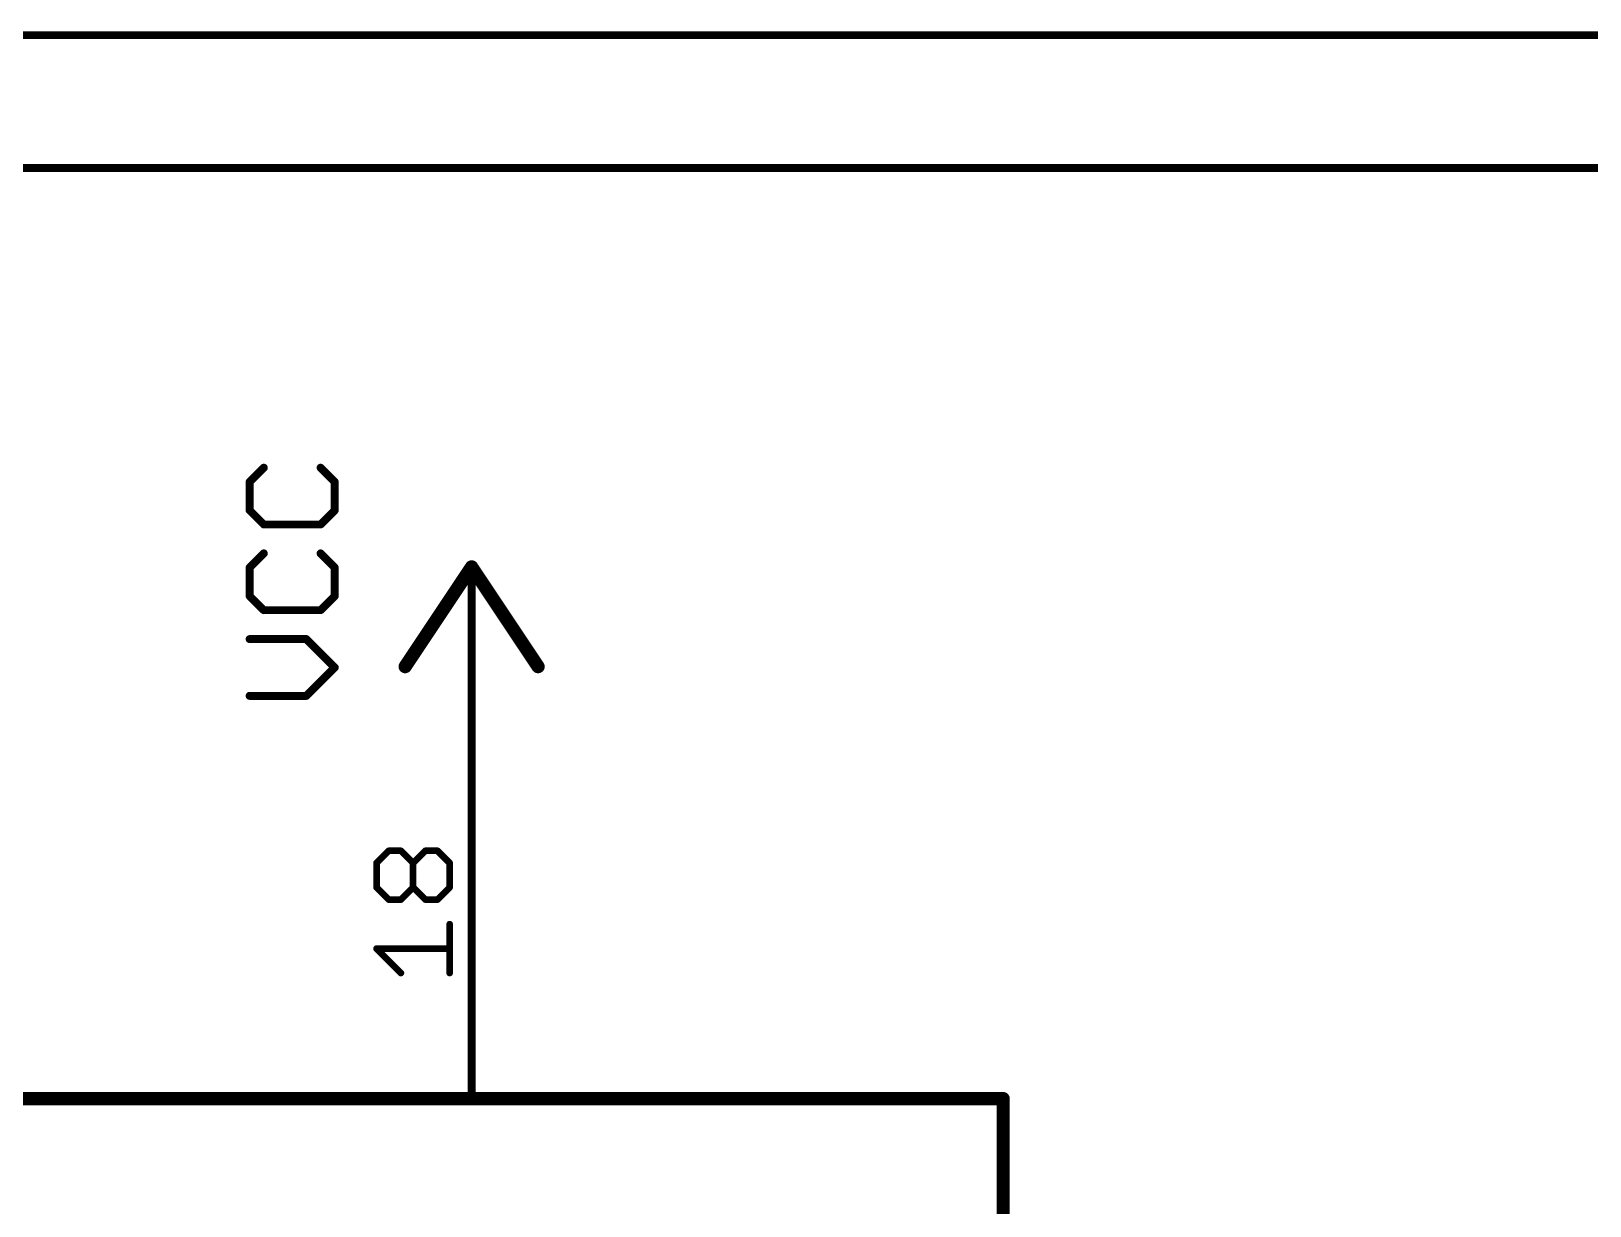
# Model space of a CAD drawing. Extents: x -48 to 226, y 23 to 111.
# Drawn here: x -18.58 to 11.21, y 74.15 to 96.6 of the extents above; entities that cross this region are included whole.
import ezdxf

# ---------------------------------------------------------------- set-up
doc = ezdxf.new("R2010")
doc.units = 0
for name, color, linetype in [('91', 94, 'CONTINUOUS'), ('94', 14, 'CONTINUOUS'), ('95', 251, 'CONTINUOUS'), ('96', 251, 'CONTINUOUS')]:
    doc.layers.add(name, color=color, linetype=linetype)

msp = doc.modelspace()

# ---------------------------------------------------------------- linework, layer by layer
at = {"layer": '91', "const_width": 0.1524}
for points in [[(12.7, 96.52), (-30.48, 96.52)], [(15.24, 93.98), (-27.94, 93.98)], [(-10.16, 83.82), (-10.16, 81.28)]]:
    msp.add_lwpolyline(points, dxfattribs=at)
at = {"layer": '91', "const_width": 0.0762}
for points in [[(-10.1219, 83.82, 1), (-10.1981, 83.82)], [(-10.1981, 81.28, 1), (-10.1219, 81.28)]]:
    msp.add_lwpolyline(points, format="xyb", dxfattribs=at)
at = {"layer": '94'}
for points, const_width in [([(-10.16, 86.36), (-11.43, 84.455)], 0.254), ([(-8.89, 84.455), (-10.16, 86.36)], 0.254), ([(-10.16, 83.82), (-10.16, 86.36)], 0.1524), ([(-10.16, 81.28), (-10.16, 76.2)], 0.1524), ([(-20.32, 76.2), (0, 76.2)], 0.254), ([(0, 76.2), (0, 43.18)], 0.254)]:
    msp.add_lwpolyline(points, dxfattribs=dict(at, const_width=const_width))
for points, const_width in [([(-10.1072, 86.3952, 1), (-10.2128, 86.3248)], 0.127), ([(-10.1072, 86.3248, 1), (-10.2128, 86.3952)], 0.127), ([(-10.1219, 86.36, 1), (-10.1981, 86.36)], 0.0762), ([(-11.4828, 84.4902, 1), (-11.3772, 84.4198)], 0.127), ([(-8.9428, 84.4198, 1), (-8.8372, 84.4902)], 0.127), ([(-10.1981, 83.82, 1), (-10.1219, 83.82)], 0.0762), ([(-10.1219, 81.28, 1), (-10.1981, 81.28)], 0.0762), ([(0.0635, 76.2, 1), (-0.0635, 76.2)], 0.127), ([(0, 76.1365, 1), (0, 76.2635)], 0.127), ([(-10.1981, 76.2, 1), (-10.1219, 76.2)], 0.0762)]:
    msp.add_lwpolyline(points, format="xyb", dxfattribs=dict(at, const_width=const_width))
at = {"layer": '95', "const_width": 0.127}
for points in [[(-11.9773, 80.7027), (-11.7443, 80.9357)], [(-11.9773, 80.2366), (-11.9773, 80.7027)], [(-11.7443, 80.9357), (-11.5112, 80.9357)], [(-11.5112, 80.9357), (-11.2782, 80.7027)], [(-11.2782, 80.7027), (-11.0452, 80.9357)], [(-11.2782, 80.2366), (-11.2782, 80.7027)], [(-11.0452, 80.9357), (-10.8121, 80.9357)], [(-10.8121, 80.9357), (-10.5791, 80.7027)], [(-10.5791, 80.7027), (-10.5791, 80.2366)], [(-11.7443, 80.0036), (-11.9773, 80.2366)], [(-11.2782, 80.2366), (-11.5112, 80.0036)], [(-11.0452, 80.0036), (-11.2782, 80.2366)], [(-10.5791, 80.2366), (-10.8121, 80.0036)], [(-11.5112, 80.0036), (-11.7443, 80.0036)], [(-10.8121, 80.0036), (-11.0452, 80.0036)], [(-10.5791, 78.6003), (-10.5791, 79.5324)], [(-11.5112, 78.6003), (-11.9773, 79.0664)], [(-11.9773, 79.0664), (-10.5791, 79.0664)]]:
    msp.add_lwpolyline(points, dxfattribs=at)
at = {"layer": '95', "const_width": 0.0635}
for points in [[(-11.9455, 80.7027, 1), (-12.009, 80.7027)], [(-11.9997, 80.7251, 1), (-11.9548, 80.6802)], [(-11.7443, 80.9675, 1), (-11.7443, 80.904)], [(-11.7218, 80.9133, 1), (-11.7667, 80.9582)], [(-11.4888, 80.9582, 1), (-11.5337, 80.9133)], [(-11.5112, 80.904, 1), (-11.5112, 80.9675)], [(-11.2464, 80.7027, 1), (-11.3099, 80.7027)], [(-11.3006, 80.7251, 1), (-11.2557, 80.6802)], [(-11.3006, 80.6802, 1), (-11.2557, 80.7251)], [(-11.0452, 80.9675, 1), (-11.0452, 80.904)], [(-11.0227, 80.9133, 1), (-11.0676, 80.9582)], [(-10.7897, 80.9582, 1), (-10.8346, 80.9133)], [(-10.8121, 80.904, 1), (-10.8121, 80.9675)], [(-10.5473, 80.7027, 1), (-10.6109, 80.7027)], [(-10.6016, 80.6802, 1), (-10.5566, 80.7251)], [(-12.009, 80.2366, 1), (-11.9455, 80.2366)], [(-11.9548, 80.2591, 1), (-11.9997, 80.2142)], [(-11.3099, 80.2366, 1), (-11.2464, 80.2366)], [(-11.2557, 80.2591, 1), (-11.3006, 80.2142)], [(-11.2557, 80.2142, 1), (-11.3006, 80.2591)], [(-10.6109, 80.2366, 1), (-10.5473, 80.2366)], [(-10.5566, 80.2142, 1), (-10.6016, 80.2591)], [(-11.7443, 80.0353, 1), (-11.7443, 79.9718)], [(-11.7667, 79.9811, 1), (-11.7218, 80.026)], [(-11.5337, 80.026, 1), (-11.4888, 79.9811)], [(-11.5112, 79.9718, 1), (-11.5112, 80.0353)], [(-11.0452, 80.0353, 1), (-11.0452, 79.9718)], [(-11.0676, 79.9811, 1), (-11.0227, 80.026)], [(-10.8346, 80.026, 1), (-10.7897, 79.9811)], [(-10.8121, 79.9718, 1), (-10.8121, 80.0353)], [(-10.5473, 79.5324, 1), (-10.6109, 79.5324)], [(-11.9773, 79.0981, 1), (-11.9773, 79.0346)], [(-11.9548, 79.0888, 1), (-11.9997, 79.0439)], [(-10.5791, 79.0346, 1), (-10.5791, 79.0981)], [(-11.5337, 78.5778, 1), (-11.4888, 78.6228)], [(-10.6109, 78.6003, 1), (-10.5473, 78.6003)]]:
    msp.add_lwpolyline(points, format="xyb", dxfattribs=at)
at = {"layer": '96', "const_width": 0.1524}
for points in [[(-14.132, 88.2552), (-14.4032, 87.984)], [(-12.7762, 87.984), (-13.0474, 88.2552)], [(-14.4032, 87.984), (-14.4032, 87.4417)], [(-12.7762, 87.4417), (-12.7762, 87.984)], [(-14.4032, 87.4417), (-14.132, 87.1705)], [(-13.0474, 87.1705), (-12.7762, 87.4417)], [(-14.132, 87.1705), (-13.0474, 87.1705)], [(-14.132, 86.618), (-14.4032, 86.3469)], [(-14.4032, 86.3469), (-14.4032, 85.8045)], [(-12.7762, 86.3469), (-13.0474, 86.618)], [(-12.7762, 85.8045), (-12.7762, 86.3469)], [(-14.4032, 85.8045), (-14.132, 85.5334)], [(-13.0474, 85.5334), (-12.7762, 85.8045)], [(-14.132, 85.5334), (-13.0474, 85.5334)], [(-13.3185, 84.9809), (-14.4032, 84.9809)], [(-12.7762, 84.4385), (-13.3185, 84.9809)], [(-13.3185, 83.8962), (-12.7762, 84.4385)], [(-14.4032, 83.8962), (-13.3185, 83.8962)]]:
    msp.add_lwpolyline(points, dxfattribs=at)
at = {"layer": '96', "const_width": 0.0762}
for points in [[(-14.1051, 88.2282, 1), (-14.159, 88.2821)], [(-13.0204, 88.2821, 1), (-13.0743, 88.2282)], [(-14.3651, 87.984, 1), (-14.4413, 87.984)], [(-14.4301, 88.0109, 1), (-14.3762, 87.9571)], [(-12.7381, 87.984, 1), (-12.8143, 87.984)], [(-12.8031, 87.9571, 1), (-12.7493, 88.0109)], [(-14.3762, 87.4686, 1), (-14.4301, 87.4147)], [(-14.4413, 87.4417, 1), (-14.3651, 87.4417)], [(-12.8143, 87.4417, 1), (-12.7381, 87.4417)], [(-12.7493, 87.4147, 1), (-12.8031, 87.4686)], [(-14.132, 87.2086, 1), (-14.132, 87.1324)], [(-14.159, 87.1436, 1), (-14.1051, 87.1975)], [(-13.0743, 87.1975, 1), (-13.0204, 87.1436)], [(-13.0474, 87.1324, 1), (-13.0474, 87.2086)], [(-14.3651, 86.3469, 1), (-14.4413, 86.3469)], [(-14.4301, 86.3738, 1), (-14.3762, 86.3199)], [(-14.1051, 86.5911, 1), (-14.159, 86.645)], [(-13.0204, 86.645, 1), (-13.0743, 86.5911)], [(-12.7381, 86.3469, 1), (-12.8143, 86.3469)], [(-12.8031, 86.3199, 1), (-12.7493, 86.3738)], [(-14.3762, 85.8315, 1), (-14.4301, 85.7776)], [(-14.4413, 85.8045, 1), (-14.3651, 85.8045)], [(-12.8143, 85.8045, 1), (-12.7381, 85.8045)], [(-12.7493, 85.7776, 1), (-12.8031, 85.8315)], [(-14.132, 85.5715, 1), (-14.132, 85.4953)], [(-14.159, 85.5064, 1), (-14.1051, 85.5603)], [(-13.0743, 85.5603, 1), (-13.0204, 85.5064)], [(-13.0474, 85.4953, 1), (-13.0474, 85.5715)], [(-14.4032, 85.019, 1), (-14.4032, 84.9428)], [(-13.2916, 85.0078, 1), (-13.3455, 84.9539)], [(-13.3185, 84.9428, 1), (-13.3185, 85.019)], [(-12.7493, 84.4116, 1), (-12.8031, 84.4655)], [(-12.8031, 84.4116, 1), (-12.7493, 84.4655)], [(-14.4032, 83.9343, 1), (-14.4032, 83.8581)], [(-13.3455, 83.9231, 1), (-13.2916, 83.8693)], [(-13.3185, 83.8581, 1), (-13.3185, 83.9343)]]:
    msp.add_lwpolyline(points, format="xyb", dxfattribs=at)

doc.saveas('drawing.dxf')
